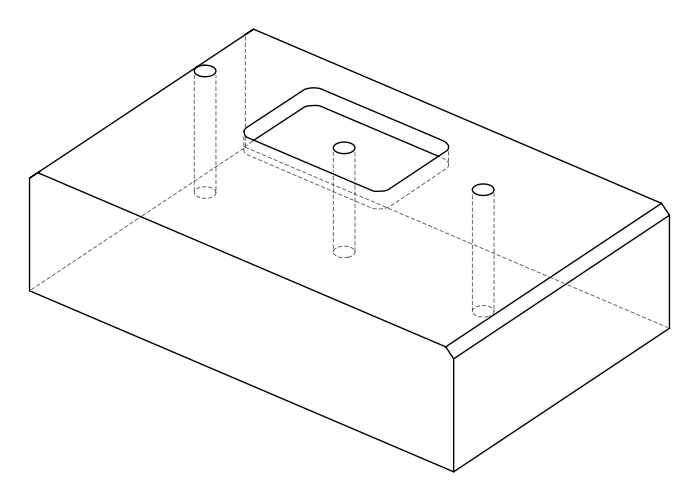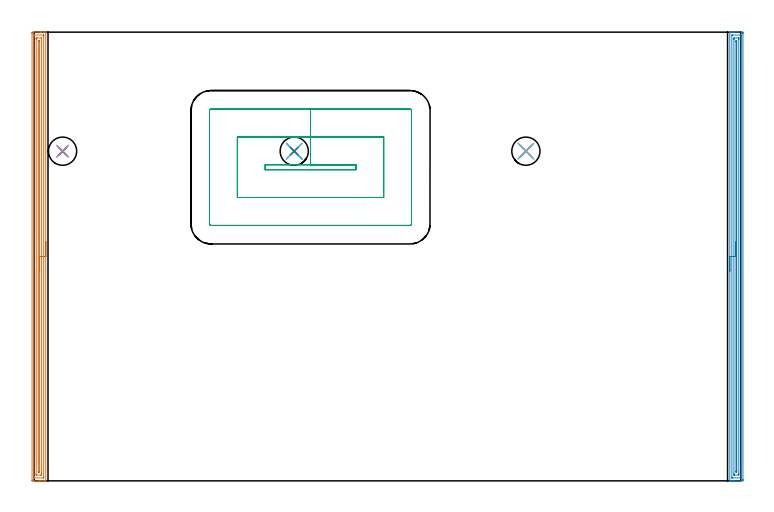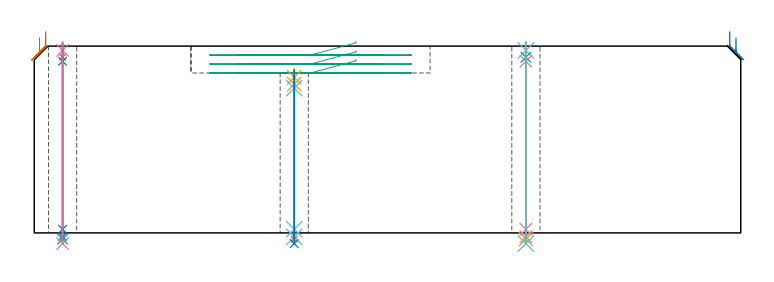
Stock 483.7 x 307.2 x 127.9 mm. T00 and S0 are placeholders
(PLAN: 18 operations, 14 tool changes, 30.8 min)
(1 AREA_MILL | FG_CHAMFER_SURFACE | UGT0205_001 | 10.02 min | 13582 mm3)
(2 AREA_MILL_1 | FG_CHAMFER_SURFACE_1 | UGT0205_001 | 10 min | 12426 mm3)
(3 MILL_RECTANGULAR_POCKET | POCKET_RECTANGULAR_STRAIGHT | UGT0201_109 | Follow Part, ap 6.35, ae 75% | 5.76 min | 313313 mm3)
(4 SPOT_DRILL | STEP1HOLE | NXT0321_9005460120000 | 0.05 min | 211 mm3)
(5 SPOT_DRILL_1 | STEP1HOLE_1 | NXT0321_9005460120000 | 0.05 min | 191 mm3)
(6 SPOT_DRILL_2 | STEP1HOLE_2 | NXT0321_9005460120000 | 0.05 min | 167 mm3)
(7 DRILL_BLIND_HOLE_INTO_CENTER | STEP1HOLE | NXT0301_022 | 0.04 min | 88 mm3)
(8 GUN_DRILL_THROUGH_HOLE | STEP1HOLE | UGT0307_001 | 0.57 min | 2338 mm3)
(9 SPADE_DRILL_TO_ENLARGE_THROUGH_HOLE | STEP1HOLE | UGT0306_003 | 0.54 min | 13000 mm3)
(10 DRILL_TO_ENLARGE_THROUGH_HOLE | STEP1HOLE | UGT0301_260 | 0.55 min | 21730 mm3)
(11 DRILL_BLIND_HOLE_INTO_CENTER_1 | STEP1HOLE_1 | NXT0301_022 | 0.04 min | 89 mm3)
(12 GUN_DRILL_THROUGH_HOLE_1 | STEP1HOLE_1 | UGT0307_001 | 0.5 min | 1960 mm3)
(13 SPADE_DRILL_TO_ENLARGE_THROUGH_HOLE_1 | STEP1HOLE_1 | UGT0306_003 | 0.47 min | 11144 mm3)
(14 DRILL_TO_ENLARGE_THROUGH_HOLE_1 | STEP1HOLE_1 | UGT0301_260 | 0.48 min | 18582 mm3)
(15 DRILL_BLIND_HOLE_INTO_CENTER_2 | STEP1HOLE_2 | NXT0301_022 | 0.04 min | 96 mm3)
(16 GUN_DRILL_THROUGH_HOLE_2 | STEP1HOLE_2 | UGT0307_001 | 0.57 min | 2295 mm3)
(17 SPADE_DRILL_TO_ENLARGE_THROUGH_HOLE_2 | STEP1HOLE_2 | UGT0306_003 | 0.54 min | 13076 mm3)
(18 DRILL_TO_ENLARGE_THROUGH_HOLE_2 | STEP1HOLE_2 | UGT0301_260 | 0.55 min | 21704 mm3)
(TOOL UGT0205_001 | Chamfer Mill 20 x 3 x 45 deg. | D20 FL50 Z2)
(TOOL UGT0201_109 | End Mill 25.4 mm | D25.4 FL25 Z2)
(TOOL NXT0321_9005460120000 | NC Spot Drill, 142deg, 12mm, Carbide, Uncoated | D12 PA142 FL30 Z2)
(TOOL NXT0301_022 | Carbide Drill 5.1mm [860.1-0510-015A1-MM 2214] | D5.1 PA140 FL28 Z2)
(TOOL UGT0307_001 | Gun Drill 5 mm | D5 PA130 FL24 Z1)
(TOOL UGT0306_003 | Spade Drill 12.5mm | D12.5 PA132 FL10 Z2)
(TOOL UGT0301_260 | Twist Drill 19.3 mm | D19.3 PA118 FL140 Z2)
(OP 1 AREA_MILL)
G17 G21 G94 G90
T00 M6
G54
G17 G0 G90 X7.9 Y163.6 S1061 M3
G43 Z137.9 H0
G94 G1 Y163.562 Z137.028 F250.
Y163.448 Z136.163
Y163.259 Z135.312
Y162.997 Z134.48
Y162.663 Z133.674
Y162.26 Z132.9
Y161.792 Z132.164
Y161.26 Z131.472
Y160.671 Z130.829
Y160.028 Z130.239
Y159.336 Z129.708
Y158.6 Z129.24
Y157.826 Z128.837
Y157.02 Z128.503
Y156.188 Z128.241
Y155.337 Z128.052
Y154.472 Z127.938
Y153.6 Z127.9
Y0.155
X7.898 Y0.01 Z127.888
X7.786 Y0.003 Z127.779
X7.668 Y0. Z127.667
X7.298 Z127.297
X6.692 Z126.687
X4.643 Z124.64
X4.073 Z124.068
X3.485 Z123.48
X-1.165 Z118.832
X-1.455 Y0.004 Z118.542
X-1.492 Y0.01 Z118.505
X-1.499 Y0.049 Z118.499
X-1.5 Y0.601 Z118.5
Y306.049
X-1.499 Y306.599 Z118.501
X-1.497 Y306.937 Z118.502
X-1.493 Y307.19 Z118.504
X-1.165 Y307.2 Z118.832
X4.073 Z124.068
X4.643 Z124.641
X4.946 Z124.943
X6.692 Z126.687
X7.668 Z127.667
X7.786 Y307.197 Z127.779
X7.898 Y307.19 Z127.888
X7.9 Y307.045 Z127.9
Y153.6
X6.486 Z126.486
X6.485 Y2.597 Z126.485
X6.484 Y2.385 Z126.484
X6.48 Y2.045 Z126.48
X6.479 Y2.012 Z126.479
X6.422 Y2.008 Z126.422
X6.322 Y2.003 Z126.322
X6.196 Y2.001 Z126.196
X0.083 Z120.083
X-0.043 Y2.007 Z119.957
X-0.067 Y2.01 Z119.933
X-0.079 Y2.018 Z119.921
X-0.081 Y2.045 Z119.919
X-0.084 Y2.172 Z119.916
X-0.085 Y2.385 Z119.915
X-0.086 Y3.066 Z119.914
X-0.085 Y304.603 Z119.915
X-0.084 Y304.815 Z119.916
X-0.08 Y305.155 Z119.92
X-0.079 Y305.188 Z119.921
X-0.022 Y305.193 Z119.978
X0.078 Y305.197 Z120.078
X0.204 Y305.2 Z120.204
X6.317 Y305.199 Z126.317
X6.443 Y305.193 Z126.443
X6.467 Y305.19 Z126.467
X6.479 Y305.182 Z126.479
X6.481 Y305.155 Z126.481
X6.484 Y305.028 Z126.484
X6.485 Y304.815 Z126.485
X6.486 Y304.134 Z126.486
Y153.6
X5.072 Z125.072
X5.071 Y4.934 Z125.071
X5.069 Y4.169 Z125.069
X5.067 Y4.046 Z125.067
X5.064 Y4.01 Z125.064
X5.029 Y4.006 Z125.029
X4.946 Y4.003 Z124.946
X4.239 Y4. Z124.239
X1.619 Z121.619
X1.454 Y4.001 Z121.454
X1.399 Y4.003 Z121.399
X1.355 Y4.008 Z121.355
X1.335 Y4.014 Z121.335
X1.333 Y4.042 Z121.333
X1.33 Y4.169 Z121.33
X1.329 Y4.297 Z121.329
X1.328 Y302.267 Z121.328
X1.331 Y303.031 Z121.331
X1.333 Y303.154 Z121.333
X1.336 Y303.19 Z121.336
X1.371 Y303.194 Z121.371
X1.454 Y303.197 Z121.454
X2.161 Y303.2 Z122.161
X4.781 Z124.781
X4.946 Y303.199 Z124.946
X5.001 Y303.197 Z125.001
X5.045 Y303.192 Z125.045
X5.065 Y303.186 Z125.065
X5.067 Y303.158 Z125.067
X5.07 Y303.031 Z125.07
X5.071 Y302.903 Z125.071
X5.072 Y153.6 Z125.072
X3.657 Z123.657
X3.656 Y6.223 Z123.656
X3.654 Y6.098 Z123.654
X3.651 Y6.023 Z123.651
X3.613 Y6.01 Z123.613
X3.2 Y6.001 Z123.2
X3.154 Y6. Z123.154
X2.797 Y6.007 Z122.797
X2.757 Y6.01 Z122.757
X2.749 Y6.034 Z122.749
X2.745 Y6.08 Z122.745
X2.743 Y6.125 Z122.743
Y300.977
X2.746 Y301.102 Z122.746
X2.749 Y301.177 Z122.749
X2.787 Y301.19 Z122.787
X3.2 Y301.199 Z123.2
X3.246 Y301.2 Z123.246
X3.603 Y301.193 Z123.603
X3.643 Y301.19 Z123.643
X3.65 Y301.166 Z123.65
X3.655 Y301.12 Z123.655
X3.657 Y301.075 Z123.657
Y153.6
Y152.728 Z123.695
Y151.864 Z123.809
Y151.012 Z123.998
Y150.18 Z124.26
Y149.374 Z124.594
Y148.6 Z124.997
Y147.864 Z125.466
Y147.172 Z125.997
Y146.529 Z126.586
Y145.94 Z127.229
Y145.409 Z127.922
Y144.94 Z128.657
Y144.537 Z129.431
Y144.203 Z130.237
Y143.941 Z131.069
Y143.752 Z131.921
Y143.638 Z132.786
Y143.6 Z133.657
G0 Z137.9
M5
M2
(OP 2 AREA_MILL_1)
G17 G21 G94 G90
T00 M6
G54
G17 G0 G90 X476.2 Y143.6 S1061 M3
G43 Z137.9 H0
G94 G1 Y143.638 Z137.028 F250.
Y143.752 Z136.163
Y143.941 Z135.312
Y144.203 Z134.48
Y144.537 Z133.674
Y144.94 Z132.9
Y145.408 Z132.164
Y145.94 Z131.472
Y146.529 Z130.829
Y147.172 Z130.24
Y147.864 Z129.708
Y148.6 Z129.24
Y149.374 Z128.837
Y150.18 Z128.503
Y151.012 Z128.241
Y151.863 Z128.052
Y152.728 Z127.938
Y153.6 Z127.9
Y307.045
X476.202 Y307.191 Z127.888
X476.224 Y307.2 Z127.866
X476.556 Z127.543
X476.985 Z127.115
X477.599 Z126.496
X478.793 Z125.304
X479.371 Z124.723
X484.397 Z119.7
X484.687 Y307.197 Z119.411
X485.192 Y307.192 Z118.906
X485.194 Y307.111 Z118.903
X485.199 Y306.599 Z118.901
X485.2 Y306.082 Z118.9
Y0.976
X485.199 Y0.601 Z118.901
X485.194 Y0.089 Z118.903
X485.192 Y0.008 Z118.906
X484.687 Y0. Z119.411
X479.371 Z124.723
X478.793 Z125.304
X478.485 Z125.611
X477.907 Z126.189
X477.599 Z126.496
X476.998 Z127.101
X476.556 Z127.543
X476.224 Z127.866
X476.203 Y0.009 Z127.888
X476.2 Y0.155 Z127.9
Y153.6
X477.614 Z126.486
Y304.815
X477.616 Y305.034 Z126.484
X477.618 Y305.143 Z126.482
X477.621 Y305.189 Z126.479
X477.721 Y305.192 Z126.379
X478.104 Y305.199 Z125.996
X483.419 Z120.681
X483.655 Y305.195 Z120.445
X483.75 Y305.19 Z120.35
X483.779 Y305.183 Z120.321
X483.782 Y305.139 Z120.318
X483.784 Y305.036 Z120.316
X483.786 Y304.83 Z120.314
Y2.385
X483.784 Y2.166 Z120.316
X483.782 Y2.057 Z120.318
X483.779 Y2.011 Z120.321
X483.679 Y2.008 Z120.421
X483.296 Y2.001 Z120.804
X477.981 Z126.119
X477.745 Y2.005 Z126.355
X477.65 Y2.01 Z126.45
X477.621 Y2.017 Z126.479
X477.619 Y2.061 Z126.481
X477.616 Y2.164 Z126.484
X477.614 Y2.37 Z126.486
Y153.6
X479.028 Z125.072
X479.029 Y302.139 Z125.071
X479.03 Y302.483 Z125.07
X479.035 Y303.031 Z125.065
X479.042 Y303.19 Z125.058
X479.205 Y303.198 Z124.895
X481.861 Y303.2 Z122.239
X482.029 Y303.199 Z122.071
X482.197 Y303.196 Z121.903
X482.308 Y303.19 Z121.792
X482.365 Y303.179 Z121.735
X482.368 Y303.145 Z121.732
X482.37 Y303.031 Z121.73
X482.372 Y302.686 Z121.728
Y302.139
X482.371 Y5.061 Z121.729
X482.37 Y4.718 Z121.73
X482.365 Y4.169 Z121.736
X482.358 Y4.01 Z121.742
X482.195 Y4.002 Z121.905
X479.539 Y4. Z124.561
X479.371 Y4.001 Z124.729
X479.203 Y4.004 Z124.897
X479.092 Y4.01 Z125.008
X479.035 Y4.021 Z125.065
X479.032 Y4.055 Z125.068
X479.03 Y4.169 Z125.07
X479.029 Y4.514 Z125.071
X479.028 Y5.061 Z125.072
Y153.6
X480.443 Z123.657
Y300.354
X480.444 Y300.873 Z123.656
X480.446 Y301.056 Z123.654
X480.45 Y301.144 Z123.65
X480.458 Y301.19 Z123.642
X480.502 Y301.192 Z123.598
X480.7 Y301.195 Z123.4
X480.898 Y301.192 Z123.202
X480.942 Y301.19 Z123.158
X480.95 Y301.144 Z123.15
X480.952 Y301.059 Z123.148
X480.957 Y300.542 Z123.143
Y6.846
X480.956 Y6.327 Z123.144
X480.954 Y6.144 Z123.146
X480.95 Y6.056 Z123.15
X480.942 Y6.01 Z123.158
X480.898 Y6.008 Z123.202
X480.7 Y6.005 Z123.4
X480.502 Y6.008 Z123.598
X480.458 Y6.01 Z123.642
X480.45 Y6.056 Z123.65
X480.448 Y6.141 Z123.652
X480.443 Y6.658 Z123.657
Y153.6
Y154.472 Z123.695
Y155.336 Z123.809
Y156.188 Z123.998
Y157.02 Z124.26
Y157.826 Z124.594
Y158.6 Z124.997
Y159.336 Z125.466
Y160.028 Z125.997
Y160.671 Z126.586
Y161.26 Z127.229
Y161.791 Z127.922
Y162.26 Z128.657
Y162.663 Z129.431
Y162.997 Z130.237
Y163.259 Z131.069
Y163.448 Z131.921
Y163.562 Z132.786
Y163.6 Z133.657
G0 Z137.9
M5
M2
(OP 3 MILL_RECTANGULAR_POCKET)
G17 G21 G94 G90
T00 M6
G54
G17 G0 G90 X220.2 Y213.364 S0 M3
G43 Z137.9 H0
Z130.9
G94 G1 Y216.4 Z130.086 F250.
X189.15 Z121.767
X158.1 F500.
Y213.
X220.2
Y216.4
X189.15
Y235.45
X139.05
Y193.95
X239.25
Y235.45
X189.15
Y254.5
X121.1
G3 X120. Y253.4 R1.1
G1 Y176.
G3 X121.1 Y174.9 R1.1
G1 X257.2
G3 X258.3 Y176. R1.1
G1 Y253.4
G3 X257.2 Y254.5 R1.1
G1 X189.15
X188.15
G0 X220.2 Y213.364 Z124.767
G1 Y216.4 Z123.953 F250.
X189.15 Z115.633
X158.1 F500.
Y213.
X220.2
Y216.4
X189.15
Y235.45
X139.05
Y193.95
X239.25
Y235.45
X189.15
Y254.5
X121.1
G3 X120. Y253.4 R1.1
G1 Y176.
G3 X121.1 Y174.9 R1.1
G1 X257.2
G3 X258.3 Y176. R1.1
G1 Y253.4
G3 X257.2 Y254.5 R1.1
G1 X189.15
X188.15
G0 X220.2 Y213.364 Z118.633
G1 Y216.4 Z117.82 F250.
X189.15 Z109.5
X158.1 F500.
Y213.
X220.2
Y216.4
X189.15
Y235.45
X139.05
Y193.95
X239.25
Y235.45
X189.15
Y254.5
X121.1
G3 X120. Y253.4 R1.1
G1 Y176.
G3 X121.1 Y174.9 R1.1
G1 X257.2
G3 X258.3 Y176. R1.1
G1 Y253.4
G3 X257.2 Y254.5 R1.1
G1 X189.15
X188.15
G0 Z137.9
M5
M2
(OP 4 SPOT_DRILL)
G17 G21 G94 G90
T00 M6
G54
G17 G0 G90 X19.4 Y225.7 S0 M3
G43 Z137.9 H0
G94 G81 G98 Z124.9 F250. R130.9
G80
M5
M2
(OP 5 SPOT_DRILL_1)
G17 G21 G94 G90
T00 M6
G54
G17 G0 G90 X178. Y225.7 S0 M3
G43 Z137.9 H0
G94 G81 G98 Z106.5 F250. R112.5
G80
M5
M2
(OP 6 SPOT_DRILL_2)
G17 G21 G94 G90
T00 M6
G54
G17 G0 G90 X336.6 Y225.7 S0 M3
G43 Z137.9 H0
G94 G81 G98 Z124.9 F250. R130.9
G80
M5
M2
(OP 7 DRILL_BLIND_HOLE_INTO_CENTER)
G17 G21 G94 G90
T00 M6
G54
G17 G0 G90 X19.4 Y225.7 S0 M3
G43 Z137.9 H1
G94 G81 G98 Z120.25 F250. R129.9
G80
M5
M2
(OP 8 GUN_DRILL_THROUGH_HOLE)
G17 G21 G94 G90
T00 M6
G54
G17 G0 G90 X19.4 Y225.7 M8
G43 Z137.9 H0
Z125.792
S716 M3
G94 G1 Z117.494 F125. M26
G4 X.084
Z2.5 F250.
G4 X.084
Z-2.666 F125.
G4 X.084
M5
M9
G0 Z125.792
Z137.9
M2
(OP 9 SPADE_DRILL_TO_ENLARGE_THROUGH_HOLE)
G17 G21 G94 G90
T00 M6
G54
G17 G0 G90 X19.4 Y225.7 S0 M3
G43 Z137.9 H0
G94 G73 G98 Z-4.283 F250. Q12.017 R129.9
G80
M5
M2
(OP 10 DRILL_TO_ENLARGE_THROUGH_HOLE)
G17 G21 G94 G90
T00 M6
G54
G17 G0 G90 X19.4 Y225.7 S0 M3
G43 Z137.9 H0
G94 G73 G98 Z-7.298 F250. Q16.9 R129.9
G80
M5
M2
(OP 11 DRILL_BLIND_HOLE_INTO_CENTER_1)
G17 G21 G94 G90
T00 M6
G54
G17 G0 G90 X178. Y225.7 S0 M3
G43 Z137.9 H1
G94 G81 G98 Z101.85 F250. R111.5
G80
M5
M2
(OP 12 GUN_DRILL_THROUGH_HOLE_1)
G17 G21 G94 G90
T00 M6
G54
G17 G0 G90 X178. Y225.7 M8
G43 Z137.9 H0
Z107.392
S716 M3
G94 G1 Z99.094 F125. M26
G4 X.084
Z2.5 F250.
G4 X.084
Z-2.666 F125.
G4 X.084
M5
M9
G0 Z107.392
Z137.9
M2
(OP 13 SPADE_DRILL_TO_ENLARGE_THROUGH_HOLE_1)
G17 G21 G94 G90
T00 M6
G54
G17 G0 G90 X178. Y225.7 S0 M3
G43 Z137.9 H0
G94 G73 G98 Z-4.283 F250. Q11.378 R111.5
G80
M5
M2
(OP 14 DRILL_TO_ENLARGE_THROUGH_HOLE_1)
G17 G21 G94 G90
T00 M6
G54
G17 G0 G90 X178. Y225.7 S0 M3
G43 Z137.9 H0
G94 G73 G98 Z-7.298 F250. Q16.685 R111.5
G80
M5
M2
(OP 15 DRILL_BLIND_HOLE_INTO_CENTER_2)
G17 G21 G94 G90
T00 M6
G54
G17 G0 G90 X336.6 Y225.7 S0 M3
G43 Z137.9 H1
G94 G81 G98 Z120.25 F250. R129.9
G80
M5
M2
(OP 16 GUN_DRILL_THROUGH_HOLE_2)
G17 G21 G94 G90
T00 M6
G54
G17 G0 G90 X336.6 Y225.7 M8
G43 Z137.9 H0
Z125.792
S716 M3
G94 G1 Z117.494 F125. M26
G4 X.084
Z2.5 F250.
G4 X.084
Z-2.666 F125.
G4 X.084
M5
M9
G0 Z125.792
Z137.9
M2
(OP 17 SPADE_DRILL_TO_ENLARGE_THROUGH_HOLE_2)
G17 G21 G94 G90
T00 M6
G54
G17 G0 G90 X336.6 Y225.7 S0 M3
G43 Z137.9 H0
G94 G73 G98 Z-4.283 F250. Q12.017 R129.9
G80
M5
M2
(OP 18 DRILL_TO_ENLARGE_THROUGH_HOLE_2)
G17 G21 G94 G90
T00 M6
G54
G17 G0 G90 X336.6 Y225.7 S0 M3
G43 Z137.9 H0
G94 G73 G98 Z-7.298 F250. Q16.9 R129.9
G80
M5
M2
